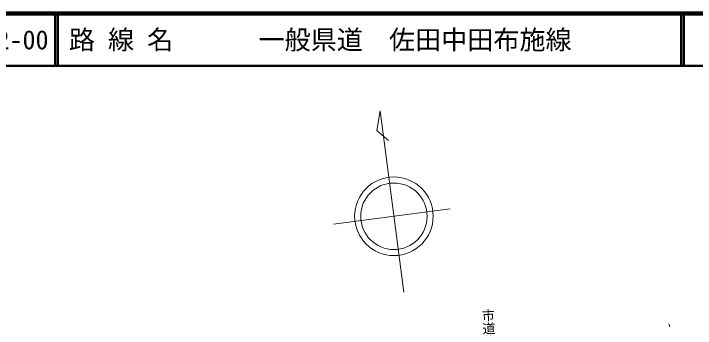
# Model space of a CAD drawing. Units: millimetres at full size, sheet at 1:1000; details may follow other scales. Extents: x 40000 to 680000, y 20000 to 380000.
# Drawn here: x 169795 to 300452, y 319766 to 380000 of the extents above; entities that cross this region are included whole.
import ezdxf
from ezdxf.enums import TextEntityAlignment as Align

# ---------------------------------------------------------------- set-up
doc = ezdxf.new("R2010")
doc.units = ezdxf.units.MM
doc.header["$LTSCALE"] = 1000
for name, color, linetype, lineweight in [('M-BMK', 2, 'Continuous', 13), ('M-BMK-SRVR', 3, 'Continuous', 13), ('M-STR-HTXT', 7, 'Continuous', 13), ('M-TTL', 2, 'Continuous', 140), ('M-TTL-LINE', 7, 'Continuous', 50)]:
    doc.layers.add(name, color=color, linetype=linetype, lineweight=lineweight)
doc.layers.add('M-TTL-TXT', color=7, linetype='Continuous')
doc.styles.add('@ＭＳ ゴシック', font='')
doc.styles.add('ＭＳ ゴシック', font='')
doc.styles.get('@ＭＳ ゴシック').set_extended_font_data('@MS Gothic')
doc.styles.get('ＭＳ ゴシック').set_extended_font_data('MS Gothic')

msp = doc.modelspace()

# ---------------------------------------------------------------- linework, layer by layer
at = {"layer": 'M-BMK'}
msp.add_line((295588, 320050), (295395, 320618), dxfattribs=at)
at = {"layer": 'M-BMK-SRVR'}
msp.add_line((231117, 339713), (253431, 342617), dxfattribs=at)
msp.add_lwpolyline([(244566, 326718), (240050, 361425), (239375, 357661), (241626, 355750)], dxfattribs=at)
for radius in [7526, 6368]:
    msp.add_circle((242680, 341218), radius, dxfattribs=at)
at = {"layer": 'M-TTL'}
msp.add_line((680000, 380000), (40000, 380000), dxfattribs=at)
at = {"layer": 'M-TTL-LINE'}
for p, q in [((177750, 380000), (177750, 370000)), ((178250, 380000), (178250, 370000)), ((297750, 380000), (297750, 370000)), ((298250, 380000), (298250, 370000)), ((40000, 370000), (680000, 370000))]:
    msp.add_line(p, q, dxfattribs=at)

# ---------------------------------------------------------------- texts
at = {"layer": 'M-STR-HTXT', "style": '@ＭＳ ゴシック'}
msp.add_text('市道佐田中線', height=1833, rotation=272.648, dxfattribs=at).set_placement((260678, 323505), align=Align.MIDDLE_LEFT)
at = {"layer": 'M-TTL-TXT', "style": 'ＭＳ ゴシック'}
for s, p in [('002-00', (161521, 375000)), ('路 線 名', (180380, 375000)), ('一般県道\u3000佐田中田布施線', (216734, 375000))]:
    msp.add_text(s, height=3666, dxfattribs=at).set_placement(p, align=Align.MIDDLE_LEFT)

doc.saveas('drawing.dxf')
